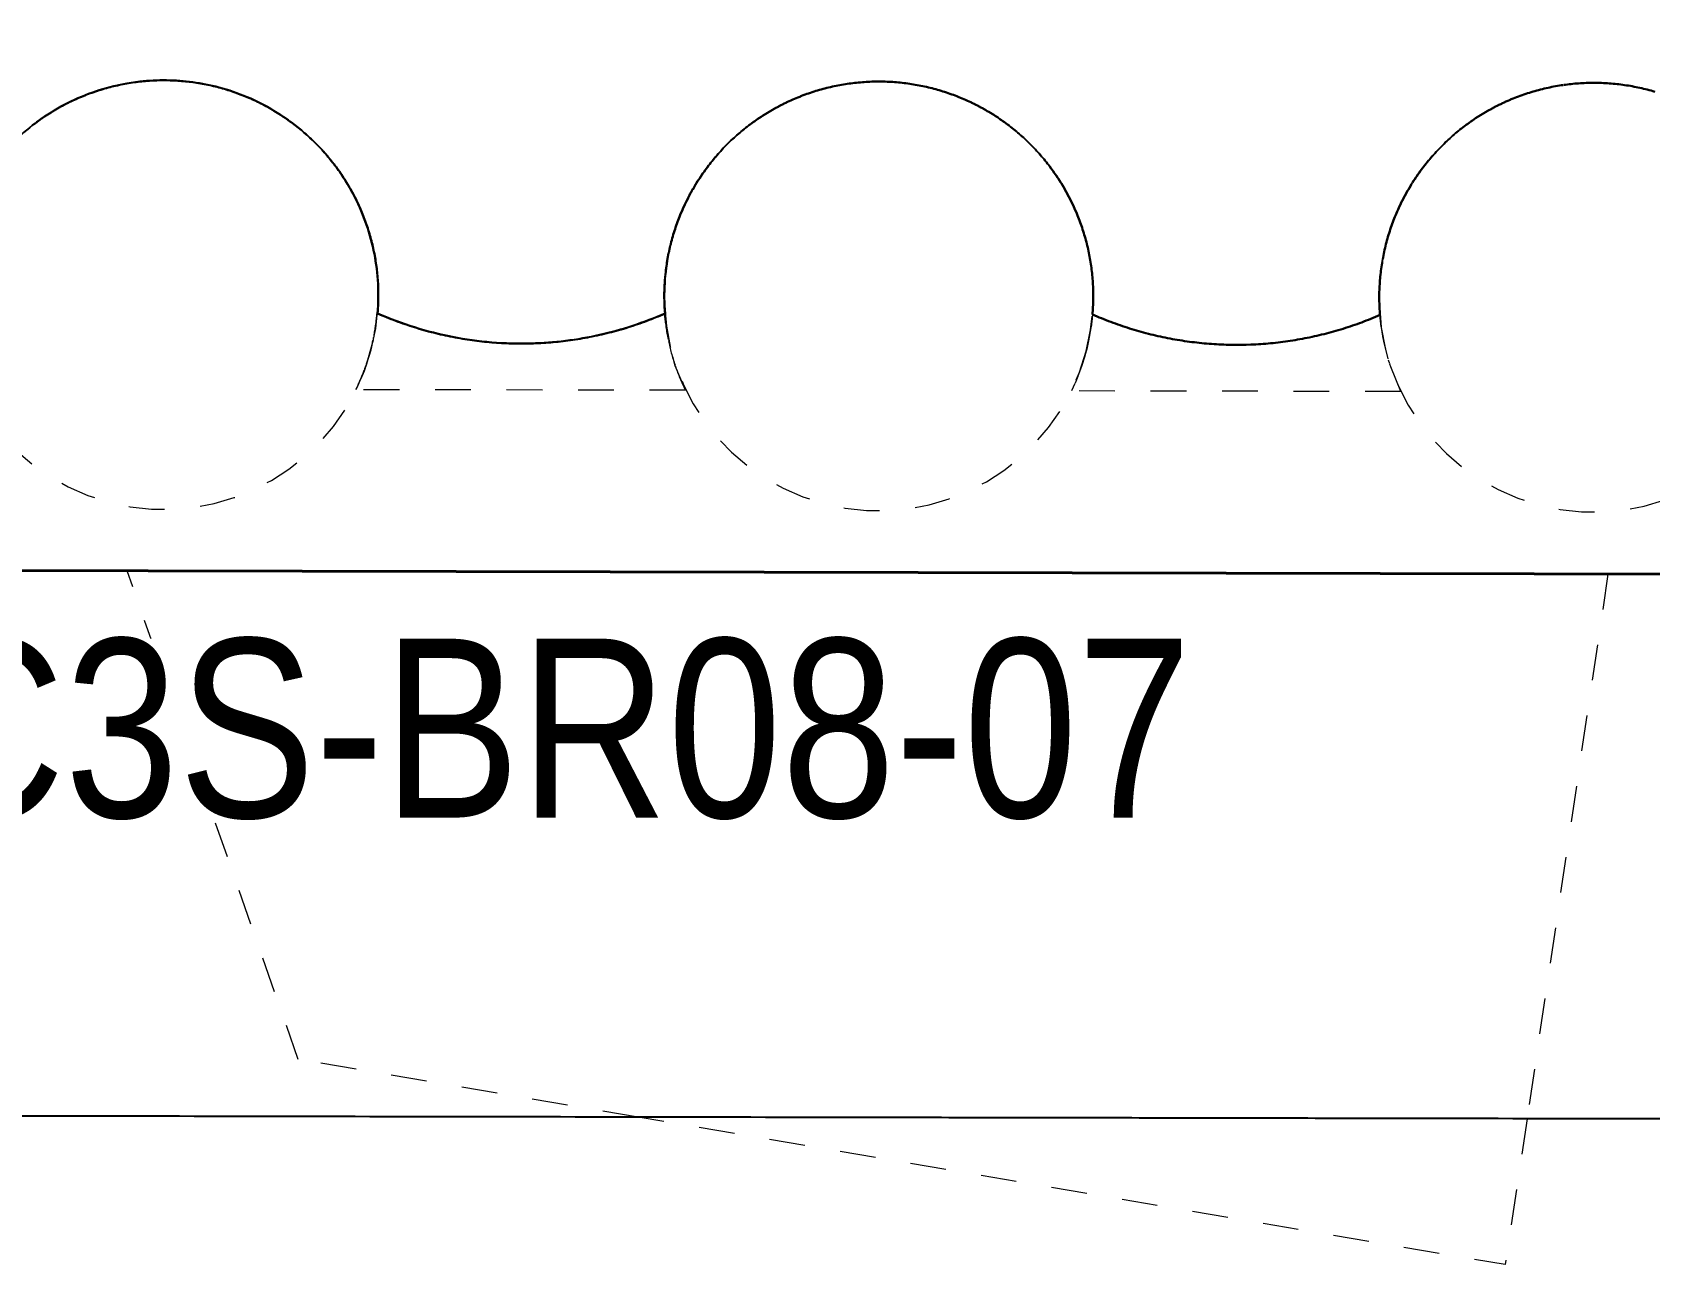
# Model space of a CAD drawing. Header units: metres. Extents: x -1147 to -802, y 5 to 567.
# Drawn here: x -1008.423 to -1003.898, y 505.767 to 509.212 of the extents above; entities that cross this region are included whole.
import ezdxf

# ---------------------------------------------------------------- set-up
doc = ezdxf.new("R2010")
doc.units = ezdxf.units.M
doc.linetypes.add('IMPORT-FURN-Fence _3_', pattern=[0.005, 0.004167, -0.0008333])
doc.linetypes.add('JacobsDash', pattern=[0.0045, 0.003, -0.0015])
for name, color, linetype, lineweight in [('A-GENM', 7, 'Continuous', 35), ('A-GENM-HDLN', 7, 'JacobsDash', 15), ('G-ANNO-TEXT', 7, 'Continuous', 9), ('S-BEAM', 7, 'Continuous', 50), ('S-BEAM-HDLN', 7, 'JacobsDash', 15), ('S-FNDN-HDLN', 7, 'JacobsDash', 15)]:
    doc.layers.add(name, color=color, linetype=linetype, lineweight=lineweight)
doc.styles.add('Arial Narrow_3', font='ARIALN.TTF', dxfattribs={"height": 0.5})

# ---------------------------------------------------------------- blocks, each defined once
blk = doc.blocks.new('T2DPAA-T2D-PWA-SU-M2D-000002_dwg-40815123-DRG-2873010 - GENERAL ARRANGEMENT PLAN')
at = {"color": 254, "linetype": 'IMPORT-FURN-Fence _3_', "lineweight": 18, "true_color": 0xe1e1e1}
for p, q in [((-198.5611, 1046.3922), (-197.3639, 1047.2057)), ((-198.4732, 1045.4322), (-198.5611, 1046.3922)), ((-196.3087, 1043.2), (-197.8387, 1043.0277))]:
    blk.add_line(p, q, dxfattribs=at)
at = {"color": 254, "linetype": 'IMPORT-FURN-Fence _3_', "lineweight": 18, "true_color": 0xe1e1e1, "flags": 128}
blk.add_lwpolyline([(-197.8387, 1043.0277), (-198.2487, 1042.9816), (-198.4732, 1045.4322)], dxfattribs=at)
blk = doc.blocks.new('T2DPAA-T2D-PWA-SU-M2D-000100_Survey_rvt-1-DRG-2873010 - GENERAL ARRANGEMENT PLAN')
at = {"color": 254, "lineweight": 18, "true_color": 0xe1e1e1, "rotation": 75.11694444444437}
blk.add_blockref('T2DPAA-T2D-PWA-SU-M2D-000002_dwg-40815123-DRG-2873010 - GENERAL ARRANGEMENT PLAN', (-45.8213, 429.4778), dxfattribs=at)
blk = doc.blocks.new('Top of Pavement - RL A - Top of Pavement - RL A-68818558-DRG-2873010 - GENERAL ARRANGEMENT PLAN')
at = {"layer": 'A-GENM', "color": 253, "lineweight": 25, "true_color": 0xa3a3a3}
blk.add_open_spline([(108.421, -13.5917), (108.3971, -13.5013), (108.3175, -13.1995), (108.1821, -12.6862), (108.0426, -12.1577), (107.931, -11.7349), (107.8473, -11.4178), (107.7637, -11.1007), (107.6521, -10.6779), (107.5126, -10.1493), (107.3452, -9.5151), (107.1779, -8.8808), (107.0105, -8.2466), (106.8432, -7.6123), (106.7037, -7.0838), (106.5921, -6.661), (106.5084, -6.3438), (106.4247, -6.0267), (106.341, -5.7096), (106.2574, -5.3924), (106.1458, -4.9696), (106.0063, -4.441), (105.8389, -3.8068), (105.6716, -3.1725), (105.5042, -2.5383), (105.3647, -2.0097), (105.2531, -1.5869), (105.1695, -1.2697), (105.0858, -0.9526), (104.9742, -0.5298), (104.8348, -0.0014), (104.6674, 0.6327), (104.5001, 1.2668), (104.3328, 1.901), (104.1655, 2.5351), (103.9981, 3.1692), (103.8308, 3.8033), (103.6635, 4.4374), (103.4961, 5.0716), (103.3288, 5.7057), (103.1894, 6.2341), (103.0778, 6.6569), (102.9941, 6.9739), (102.9105, 7.291), (102.7989, 7.7138), (102.6595, 8.2422), (102.4921, 8.8763), (102.3248, 9.5105), (102.1575, 10.1446), (102.018, 10.6731), (101.9065, 11.0958), (101.8228, 11.4129), (101.7391, 11.73), (101.6555, 12.047), (101.5718, 12.3641), (101.4881, 12.6812), (101.4045, 12.9982), (101.2929, 13.421), (101.1535, 13.9495), (100.9861, 14.5836), (100.8188, 15.2177), (100.6515, 15.8519), (100.4841, 16.486), (100.3447, 17.0145), (100.2331, 17.4372), (100.1216, 17.86), (99.9821, 18.3884), (99.8148, 19.0226), (99.5917, 19.8681), (99.3686, 20.7136), (99.1454, 21.5592), (98.9781, 22.1933), (98.8108, 22.8274), (98.5877, 23.673), (98.3646, 24.5185), (98.1414, 25.364), (97.9741, 25.9981), (97.8347, 26.5266), (97.7231, 26.9493), (97.6394, 27.2664), (97.5558, 27.5835), (97.4442, 28.0062), (97.3048, 28.5347), (97.1375, 29.1688), (96.9701, 29.8029), (96.8028, 30.437), (96.6634, 30.9655), (96.5518, 31.3882), (96.4681, 31.7053), (96.3845, 32.0224), (96.3008, 32.3394), (96.2172, 32.6565), (96.1335, 32.9735), (96.0498, 33.2906), (95.9383, 33.7133), (95.7988, 34.2417), (95.6417, 34.8374), (95.5403, 35.2216), (95.4947, 35.3945)], degree=3, knots=[-0.7201257, -0.7201257, -0.7201257, -0.7201257, -0.7181818, -0.7136364, -0.7090909, -0.7068182, -0.7045455, -0.7022727, -0.7, -0.6954545, -0.6909091, -0.6863636, -0.6818182, -0.6772727, -0.6727273, -0.6704545, -0.6681818, -0.6659091, -0.6636364, -0.6613636, -0.6590909, -0.6545455, -0.65, -0.6454545, -0.6409091, -0.6363636, -0.6340909, -0.6318182, -0.6295455, -0.6272727, -0.6227273, -0.6181818, -0.6136364, -0.6090909, -0.6045455, -0.6, -0.5954545, -0.5909091, -0.5863636, -0.5818182, -0.5772727, -0.575, -0.5727273, -0.5704545, -0.5681818, -0.5636364, -0.5590909, -0.5545455, -0.55, -0.5454545, -0.5431818, -0.5409091, -0.5386364, -0.5363636, -0.5340909, -0.5318182, -0.5295455, -0.5272727, -0.5227273, -0.5181818, -0.5136364, -0.5090909, -0.5045455, -0.5, -0.4977273, -0.4954545, -0.4909091, -0.4863636, -0.4818182, -0.4727273, -0.4681818, -0.4636364, -0.4590909, -0.4545455, -0.4454545, -0.4409091, -0.4363636, -0.4318182, -0.4295455, -0.4272727, -0.425, -0.4227273, -0.4181818, -0.4136364, -0.4090909, -0.4045455, -0.4, -0.3977273, -0.3954545, -0.3931818, -0.3909091, -0.3886364, -0.3863636, -0.3840909, -0.3818182, -0.3772727, -0.3727273, -0.3690093, -0.3690093, -0.3690093, -0.3690093], dxfattribs=at)
blk.add_open_spline([(108.421, -13.5917), (108.3971, -13.5013), (108.3175, -13.1995), (108.1821, -12.6862), (108.0426, -12.1577), (107.931, -11.7349), (107.8473, -11.4178), (107.7637, -11.1007), (107.6521, -10.6779), (107.5126, -10.1493), (107.3452, -9.5151), (107.1779, -8.8808), (107.0105, -8.2466), (106.8432, -7.6123), (106.7037, -7.0838), (106.5921, -6.661), (106.5084, -6.3438), (106.4247, -6.0267), (106.341, -5.7096), (106.2574, -5.3924), (106.1458, -4.9696), (106.0063, -4.441), (105.8389, -3.8068), (105.6716, -3.1725), (105.5042, -2.5383), (105.3647, -2.0097), (105.2531, -1.5869), (105.1695, -1.2697), (105.0858, -0.9526), (104.9742, -0.5298), (104.8348, -0.0014), (104.6674, 0.6327), (104.5001, 1.2668), (104.3328, 1.901), (104.1655, 2.5351), (103.9981, 3.1692), (103.8308, 3.8033), (103.6635, 4.4374), (103.4961, 5.0716), (103.3288, 5.7057), (103.1894, 6.2341), (103.0778, 6.6569), (102.9941, 6.9739), (102.9105, 7.291), (102.7989, 7.7138), (102.6595, 8.2422), (102.4921, 8.8763), (102.3248, 9.5105), (102.1575, 10.1446), (102.018, 10.6731), (101.9065, 11.0958), (101.8228, 11.4129), (101.7391, 11.73), (101.6555, 12.047), (101.5718, 12.3641), (101.4881, 12.6812), (101.4045, 12.9982), (101.2929, 13.421), (101.1535, 13.9495), (100.9861, 14.5836), (100.8188, 15.2177), (100.6515, 15.8519), (100.4841, 16.486), (100.3447, 17.0145), (100.2331, 17.4372), (100.1216, 17.86), (99.9821, 18.3884), (99.8148, 19.0226), (99.5917, 19.8681), (99.3686, 20.7136), (99.1454, 21.5592), (98.9781, 22.1933), (98.8108, 22.8274), (98.5877, 23.673), (98.3646, 24.5185), (98.1414, 25.364), (97.9741, 25.9981), (97.8347, 26.5266), (97.7231, 26.9493), (97.6394, 27.2664), (97.5558, 27.5835), (97.4442, 28.0062), (97.3048, 28.5347), (97.1375, 29.1688), (96.9701, 29.8029), (96.8028, 30.437), (96.6634, 30.9655), (96.5518, 31.3882), (96.4681, 31.7053), (96.3845, 32.0224), (96.3008, 32.3394), (96.2172, 32.6565), (96.1335, 32.9735), (96.0498, 33.2906), (95.9383, 33.7133), (95.7988, 34.2417), (95.6417, 34.8374), (95.5403, 35.2216), (95.4947, 35.3945)], degree=3, knots=[-0.7201257, -0.7201257, -0.7201257, -0.7201257, -0.7181818, -0.7136364, -0.7090909, -0.7068182, -0.7045455, -0.7022727, -0.7, -0.6954545, -0.6909091, -0.6863636, -0.6818182, -0.6772727, -0.6727273, -0.6704545, -0.6681818, -0.6659091, -0.6636364, -0.6613636, -0.6590909, -0.6545455, -0.65, -0.6454545, -0.6409091, -0.6363636, -0.6340909, -0.6318182, -0.6295455, -0.6272727, -0.6227273, -0.6181818, -0.6136364, -0.6090909, -0.6045455, -0.6, -0.5954545, -0.5909091, -0.5863636, -0.5818182, -0.5772727, -0.575, -0.5727273, -0.5704545, -0.5681818, -0.5636364, -0.5590909, -0.5545455, -0.55, -0.5454545, -0.5431818, -0.5409091, -0.5386364, -0.5363636, -0.5340909, -0.5318182, -0.5295455, -0.5272727, -0.5227273, -0.5181818, -0.5136364, -0.5090909, -0.5045455, -0.5, -0.4977273, -0.4954545, -0.4909091, -0.4863636, -0.4818182, -0.4727273, -0.4681818, -0.4636364, -0.4590909, -0.4545455, -0.4454545, -0.4409091, -0.4363636, -0.4318182, -0.4295455, -0.4272727, -0.425, -0.4227273, -0.4181818, -0.4136364, -0.4090909, -0.4045455, -0.4, -0.3977273, -0.3954545, -0.3931818, -0.3909091, -0.3886364, -0.3863636, -0.3840909, -0.3818182, -0.3772727, -0.3727273, -0.3690093, -0.3690093, -0.3690093, -0.3690093], dxfattribs=at)
blk = doc.blocks.new('T2DPAA-T2D-C3S-RS-M3D-100334_rvt-1-DRG-2873010 - GENERAL ARRANGEMENT PLAN')
at = {"layer": 'A-GENM', "color": 9, "lineweight": 25, "true_color": 0xbebebe}
for points, knots in [([(-1108.3311, 509.0582), (-1108.3789, 509.0709), (-1108.4778, 509.0845), (-1108.6337, 509.067), (-1108.7599, 509.017), (-1108.8542, 508.954), (-1108.9176, 508.8972), (-1108.9632, 508.8429), (-1108.9948, 508.7959), (-1109.016, 508.7591), (-1109.0345, 508.7209), (-1109.0503, 508.6815), (-1109.0632, 508.641), (-1109.0766, 508.586), (-1109.086, 508.5158), (-1109.0855, 508.4591), (-1109.0833, 508.4309)], [-1, -1, -1, -1, -0.87037, -0.740741, -0.592593, -0.518519, -0.444444, -0.37037, -0.333333, -0.296296, -0.259259, -0.222222, -0.185185, -0.148148, -0.074074, 0, 0, 0, 0]), ([(-1107.8874, 508.4265), (-1107.885, 508.4544), (-1107.8841, 508.5104), (-1107.8978, 508.6216), (-1107.9439, 508.755), (-1108.0412, 508.8936), (-1108.173, 508.9999), (-1108.277, 509.0439), (-1108.3311, 509.0582)], [-1, -1, -1, -1, -0.9, -0.8, -0.6, -0.4, -0.2, 0, 0, 0, 0]), ([(-1107.0158, 508.7548), (-1107.0225, 508.7422), (-1107.0348, 508.7167), (-1107.0505, 508.6773), (-1107.0634, 508.6368), (-1107.0768, 508.5817), (-1107.0861, 508.5114), (-1107.0855, 508.4546), (-1107.0832, 508.4264)], [-0.2962963, -0.2962963, -0.2962963, -0.2962963, -0.2592593, -0.2222222, -0.1851852, -0.1481481, -0.0740741, 0, 0, 0, 0]), ([(-1107.0832, 508.4264), (-1107.1421, 508.4005), (-1107.265, 508.3602), (-1107.4667, 508.335), (-1107.6788, 508.3527), (-1107.8201, 508.3969), (-1107.8874, 508.4265)], [-1, -1, -1, -1, -0.766667, -0.533333, -0.266667, 0, 0, 0, 0])]:
    blk.add_open_spline(points, degree=3, knots=knots, dxfattribs=at)
at = {"layer": 'A-GENM', "color": 253, "lineweight": 25, "true_color": 0xa3a3a3}
for points in [[(-1108.6252, 509.0618), (-1108.6114, 509.0651), (-1108.5975, 509.0679), (-1108.5836, 509.0702)], [(-1108.5836, 509.0702), (-1108.5696, 509.0725), (-1108.5556, 509.0744), (-1108.5415, 509.0757)], [(-1108.5415, 509.0757), (-1108.5274, 509.077), (-1108.5133, 509.0779), (-1108.4991, 509.0782)], [(-1108.4991, 509.0782), (-1108.485, 509.0785), (-1108.4708, 509.0783), (-1108.4567, 509.0777)], [(-1108.4567, 509.0777), (-1108.4425, 509.077), (-1108.4284, 509.0758), (-1108.4144, 509.0742)], [(-1108.4144, 509.0742), (-1108.4003, 509.0725), (-1108.3863, 509.0703), (-1108.3724, 509.0677)], [(-1108.3724, 509.0677), (-1108.3585, 509.065), (-1108.3447, 509.0619), (-1108.3311, 509.0582)], [(-1106.6254, 509.0582), (-1106.6116, 509.0615), (-1106.5977, 509.0643), (-1106.5838, 509.0666)], [(-1106.5838, 509.0666), (-1106.5702, 509.0689), (-1106.5565, 509.0707), (-1106.5427, 509.072)], [(-1106.5417, 509.0721), (-1106.5276, 509.0735), (-1106.5134, 509.0743), (-1106.4993, 509.0746)], [(-1106.4993, 509.0746), (-1106.4851, 509.075), (-1106.4709, 509.0748), (-1106.4568, 509.0741)], [(-1106.4568, 509.0741), (-1106.4426, 509.0735), (-1106.4285, 509.0723), (-1106.4145, 509.0706)], [(-1106.4145, 509.0706), (-1106.4004, 509.0689), (-1106.3864, 509.0668), (-1106.3725, 509.0641)], [(-1104.6131, 509.0574), (-1104.5991, 509.0605), (-1104.5849, 509.0631), (-1104.5707, 509.0651)], [(-1104.5692, 509.0653), (-1104.5555, 509.0673), (-1104.5417, 509.0687), (-1104.5278, 509.0697)], [(-1104.5278, 509.0697), (-1104.5135, 509.0708), (-1104.4991, 509.0713), (-1104.4847, 509.0712)], [(-1104.4847, 509.0712), (-1104.4703, 509.0712), (-1104.4559, 509.0707), (-1104.4416, 509.0696)], [(-1104.4416, 509.0696), (-1104.4272, 509.0686), (-1104.4129, 509.067), (-1104.3987, 509.065)], [(-1104.3987, 509.065), (-1104.3845, 509.0629), (-1104.3703, 509.0603), (-1104.3563, 509.0572)], [(-1108.7449, 509.0192), (-1108.7322, 509.0253), (-1108.7192, 509.031), (-1108.706, 509.0362)], [(-1108.706, 509.0362), (-1108.6929, 509.0414), (-1108.6795, 509.0462), (-1108.6661, 509.0504)], [(-1108.6661, 509.0504), (-1108.6526, 509.0547), (-1108.6389, 509.0585), (-1108.6252, 509.0618)], [(-1108.3311, 509.0582), (-1108.3175, 509.0546), (-1108.3042, 509.0506), (-1108.2909, 509.046)], [(-1108.2909, 509.046), (-1108.2777, 509.0415), (-1108.2646, 509.0365), (-1108.2518, 509.0311)], [(-1108.2518, 509.0311), (-1108.2389, 509.0257), (-1108.2262, 509.0198), (-1108.2137, 509.0135)], [(-1106.7452, 509.0155), (-1106.7325, 509.0216), (-1106.7195, 509.0273), (-1106.7063, 509.0325)], [(-1106.7063, 509.0325), (-1106.6932, 509.0378), (-1106.6798, 509.0425), (-1106.6663, 509.0468)], [(-1106.6663, 509.0468), (-1106.6528, 509.0511), (-1106.6392, 509.0549), (-1106.6254, 509.0582)], [(-1106.3725, 509.0641), (-1106.3586, 509.0615), (-1106.3447, 509.0583), (-1106.3311, 509.0547)], [(-1106.3311, 509.0547), (-1106.3176, 509.0511), (-1106.3042, 509.047), (-1106.291, 509.0425)], [(-1106.291, 509.0425), (-1106.2778, 509.038), (-1106.2647, 509.033), (-1106.2518, 509.0276)], [(-1106.2518, 509.0276), (-1106.239, 509.0221), (-1106.2263, 509.0163), (-1106.2138, 509.0099)], [(-1104.7356, 509.0165), (-1104.7226, 509.0225), (-1104.7093, 509.028), (-1104.6958, 509.0331)], [(-1104.6958, 509.0331), (-1104.6824, 509.0381), (-1104.6687, 509.0427), (-1104.6549, 509.0467)], [(-1104.6549, 509.0467), (-1104.6411, 509.0508), (-1104.6272, 509.0544), (-1104.6131, 509.0574)], [(-1104.3563, 509.0572), (-1104.3422, 509.0541), (-1104.3283, 509.0505), (-1104.3145, 509.0465)], [(-1108.853, 508.9524), (-1108.8418, 508.961), (-1108.8303, 508.9693), (-1108.8186, 508.9772)], [(-1108.8186, 508.9772), (-1108.8068, 508.985), (-1108.7948, 508.9925), (-1108.7825, 508.9995)], [(-1108.7825, 508.9995), (-1108.7702, 509.0065), (-1108.7577, 509.0131), (-1108.7449, 509.0192)], [(-1108.2137, 509.0135), (-1108.2013, 509.0071), (-1108.189, 509.0004), (-1108.177, 508.9932)], [(-1108.177, 508.9932), (-1108.165, 508.986), (-1108.1533, 508.9784), (-1108.1418, 508.9704)], [(-1106.8189, 508.9734), (-1106.8072, 508.9813), (-1106.7951, 508.9887), (-1106.7828, 508.9958)], [(-1106.7828, 508.9958), (-1106.7705, 509.0028), (-1106.758, 509.0094), (-1106.7452, 509.0155)], [(-1106.2138, 509.0099), (-1106.2014, 509.0036), (-1106.1891, 508.9969), (-1106.1771, 508.9897)], [(-1106.1771, 508.9897), (-1106.1652, 508.9825), (-1106.1534, 508.9749), (-1106.142, 508.9669)], [(-1104.8465, 508.9502), (-1104.835, 508.9589), (-1104.8232, 508.9671), (-1104.8112, 508.9749)], [(-1104.8112, 508.9749), (-1104.7991, 508.9828), (-1104.7867, 508.9901), (-1104.7741, 508.9971)], [(-1104.7741, 508.9971), (-1104.7615, 509.004), (-1104.7487, 509.0105), (-1104.7356, 509.0165)], [(-1108.1418, 508.9704), (-1108.1304, 508.9624), (-1108.1192, 508.954), (-1108.1083, 508.9452)], [(-1108.1083, 508.9452), (-1108.0974, 508.9365), (-1108.0869, 508.9273), (-1108.0766, 508.9178)], [(-1106.8859, 508.9213), (-1106.8754, 508.9308), (-1106.8645, 508.9399), (-1106.8533, 508.9485)], [(-1106.8533, 508.9485), (-1106.8422, 508.9572), (-1106.8307, 508.9655), (-1106.8189, 508.9734)], [(-1106.142, 508.9669), (-1106.1305, 508.959), (-1106.1193, 508.9506), (-1106.1085, 508.9418)], [(-1106.1085, 508.9418), (-1106.0976, 508.933), (-1106.087, 508.9239), (-1106.0768, 508.9144)], [(-1104.88, 508.923), (-1104.8692, 508.9325), (-1104.858, 508.9416), (-1104.8465, 508.9502)], [(-1108.0766, 508.9178), (-1108.0664, 508.9083), (-1108.0565, 508.8984), (-1108.0469, 508.8882)], [(-1108.0469, 508.8882), (-1108.0374, 508.878), (-1108.0282, 508.8674), (-1108.0194, 508.8566)], [(-1106.9449, 508.8603), (-1106.9358, 508.8712), (-1106.9263, 508.8817), (-1106.9165, 508.8919)], [(-1106.9165, 508.8919), (-1106.9067, 508.902), (-1106.8965, 508.9119), (-1106.8859, 508.9213)], [(-1106.0768, 508.9144), (-1106.0666, 508.9049), (-1106.0567, 508.895), (-1106.0471, 508.8848)], [(-1106.0471, 508.8848), (-1106.0376, 508.8746), (-1106.0284, 508.8641), (-1106.0196, 508.8533)], [(-1104.9406, 508.8618), (-1104.9313, 508.8727), (-1104.9215, 508.8833), (-1104.9114, 508.8935)], [(-1104.9114, 508.8935), (-1104.9013, 508.9037), (-1104.8908, 508.9136), (-1104.88, 508.923)], [(-1108.0194, 508.8566), (-1108.0106, 508.8457), (-1108.0022, 508.8346), (-1107.9941, 508.8231)], [(-1106.971, 508.8268), (-1106.9627, 508.8383), (-1106.954, 508.8495), (-1106.9449, 508.8603)], [(-1106.0196, 508.8533), (-1106.0108, 508.8424), (-1106.0024, 508.8313), (-1105.9943, 508.8199)], [(-1104.9675, 508.8281), (-1104.9632, 508.8339), (-1104.9545, 508.8453), (-1104.9453, 508.8564), (-1104.9406, 508.8618)], [(-1107.9941, 508.8231), (-1107.9861, 508.8117), (-1107.9785, 508.8), (-1107.9712, 508.788)], [(-1106.9947, 508.7916), (-1106.9872, 508.8036), (-1106.9793, 508.8154), (-1106.971, 508.8268)], [(-1105.9943, 508.8199), (-1105.9863, 508.8084), (-1105.9787, 508.7967), (-1105.9714, 508.7848)], [(-1104.9919, 508.7925), (-1104.9842, 508.8047), (-1104.9761, 508.8165), (-1104.9675, 508.8281)], [(-1107.9712, 508.788), (-1107.964, 508.776), (-1107.9572, 508.7638), (-1107.9509, 508.7514)], [(-1107.9509, 508.7514), (-1107.9445, 508.7389), (-1107.9386, 508.7263), (-1107.9331, 508.7134)], [(-1107.0343, 508.7165), (-1107.0286, 508.7295), (-1107.0224, 508.7422), (-1107.0158, 508.7548)], [(-1105.9714, 508.7848), (-1105.9642, 508.7728), (-1105.9574, 508.7606), (-1105.9511, 508.7482)], [(-1105.9511, 508.7482), (-1105.9447, 508.7358), (-1105.9388, 508.7231), (-1105.9333, 508.7103)], [(-1105.0327, 508.7166), (-1105.0268, 508.7298), (-1105.0205, 508.7427), (-1105.0137, 508.7553)], [(-1105.0137, 508.7553), (-1105.0071, 508.7675), (-1105.0001, 508.7794), (-1104.9928, 508.7911)], [(-1107.9331, 508.7134), (-1107.9277, 508.7006), (-1107.9226, 508.6875), (-1107.9181, 508.6743)], [(-1107.05, 508.6771), (-1107.0453, 508.6904), (-1107.04, 508.7036), (-1107.0343, 508.7165)], [(-1105.9333, 508.7103), (-1105.9278, 508.6974), (-1105.9228, 508.6844), (-1105.9182, 508.6712)], [(-1105.0489, 508.6767), (-1105.044, 508.6902), (-1105.0386, 508.7035), (-1105.0327, 508.7166)], [(-1107.9181, 508.6743), (-1107.9135, 508.6611), (-1107.9094, 508.6477), (-1107.9058, 508.6342)], [(-1107.0629, 508.6366), (-1107.061, 508.6435), (-1107.057, 508.657), (-1107.0524, 508.6704), (-1107.05, 508.6771)], [(-1105.9182, 508.6712), (-1105.9137, 508.658), (-1105.9095, 508.6446), (-1105.9059, 508.6312)], [(-1105.0622, 508.6357), (-1105.0583, 508.6495), (-1105.0538, 508.6632), (-1105.0489, 508.6767)], [(-1107.9058, 508.6342), (-1107.9021, 508.6207), (-1107.899, 508.6071), (-1107.8963, 508.5934)], [(-1107.0729, 508.5954), (-1107.0701, 508.6092), (-1107.0667, 508.623), (-1107.0629, 508.6366)], [(-1105.9059, 508.6312), (-1105.9023, 508.6177), (-1105.8991, 508.6041), (-1105.8964, 508.5904)], [(-1105.0725, 508.5938), (-1105.0696, 508.6079), (-1105.0661, 508.6218), (-1105.0622, 508.6357)], [(-1107.8963, 508.5934), (-1107.8936, 508.5797), (-1107.8914, 508.5659), (-1107.8897, 508.552)], [(-1107.08, 508.5535), (-1107.0781, 508.5675), (-1107.0758, 508.5815), (-1107.0729, 508.5954)], [(-1105.8964, 508.5904), (-1105.8937, 508.5767), (-1105.8915, 508.5629), (-1105.8898, 508.549)], [(-1105.0798, 508.5513), (-1105.0788, 508.5584), (-1105.0767, 508.5726), (-1105.074, 508.5868), (-1105.0725, 508.5938)], [(-1107.8897, 508.552), (-1107.888, 508.5381), (-1107.8868, 508.5242), (-1107.886, 508.5103)], [(-1105.8898, 508.549), (-1105.8881, 508.5352), (-1105.8868, 508.5213), (-1105.8861, 508.5073)], [(-1105.084, 508.5084), (-1105.0831, 508.5227), (-1105.0817, 508.5371), (-1105.0798, 508.5513)], [(-1107.886, 508.5103), (-1107.8853, 508.4963), (-1107.885, 508.4823), (-1107.8852, 508.4684)], [(-1107.0851, 508.4688), (-1107.0853, 508.483), (-1107.0849, 508.4971), (-1107.0841, 508.5112)], [(-1105.8861, 508.5073), (-1105.8853, 508.4934), (-1105.885, 508.4794), (-1105.8852, 508.4654)], [(-1105.0851, 508.4653), (-1105.0853, 508.4797), (-1105.0849, 508.494), (-1105.084, 508.5084)], [(-1107.8852, 508.4684), (-1107.8855, 508.4544), (-1107.8862, 508.4404), (-1107.8874, 508.4265)], [(-1107.0832, 508.4264), (-1107.0844, 508.4405), (-1107.085, 508.4546), (-1107.0851, 508.4688)], [(-1105.8852, 508.4654), (-1105.8855, 508.4515), (-1105.8862, 508.4375), (-1105.8874, 508.4236)], [(-1105.0832, 508.4222), (-1105.0843, 508.4365), (-1105.085, 508.4509), (-1105.0851, 508.4653)], [(-1107.8874, 508.4265), (-1107.8706, 508.4191), (-1107.8535, 508.4122), (-1107.8363, 508.4057)], [(-1107.8363, 508.4057), (-1107.8191, 508.3993), (-1107.8017, 508.3933), (-1107.7841, 508.3878)], [(-1107.7841, 508.3878), (-1107.7666, 508.3823), (-1107.7489, 508.3773), (-1107.731, 508.3727)], [(-1107.2396, 508.3727), (-1107.2217, 508.3772), (-1107.204, 508.3822), (-1107.1865, 508.3877)], [(-1107.1865, 508.3877), (-1107.1689, 508.3932), (-1107.1515, 508.3992), (-1107.1343, 508.4056)], [(-1107.1343, 508.4056), (-1107.1171, 508.4121), (-1107.1, 508.419), (-1107.0832, 508.4264)], [(-1105.8874, 508.4236), (-1105.8705, 508.4162), (-1105.8535, 508.4092), (-1105.8363, 508.4028)], [(-1105.8363, 508.4028), (-1105.8191, 508.3963), (-1105.8017, 508.3903), (-1105.7841, 508.3847)], [(-1105.1865, 508.3837), (-1105.1689, 508.3892), (-1105.1515, 508.3951), (-1105.1343, 508.4015)], [(-1105.1343, 508.4015), (-1105.1171, 508.4079), (-1105.1, 508.4148), (-1105.0832, 508.4222)], [(-1107.731, 508.3727), (-1107.7221, 508.3705), (-1107.7042, 508.3662), (-1107.6862, 508.3624), (-1107.6772, 508.3607)], [(-1107.6772, 508.3607), (-1107.6592, 508.3571), (-1107.641, 508.3541), (-1107.6228, 508.3516)], [(-1107.6228, 508.3516), (-1107.6046, 508.349), (-1107.5863, 508.347), (-1107.568, 508.3455)], [(-1107.568, 508.3455), (-1107.5496, 508.344), (-1107.5313, 508.3429), (-1107.5129, 508.3424)], [(-1107.5129, 508.3424), (-1107.4945, 508.3419), (-1107.4761, 508.3419), (-1107.4577, 508.3424)], [(-1107.4577, 508.3424), (-1107.4393, 508.3429), (-1107.421, 508.3439), (-1107.4026, 508.3455)], [(-1107.4026, 508.3455), (-1107.3843, 508.347), (-1107.366, 508.349), (-1107.3478, 508.3515)], [(-1107.3478, 508.3515), (-1107.3296, 508.3541), (-1107.3114, 508.3571), (-1107.2934, 508.3606)], [(-1107.2934, 508.3606), (-1107.2753, 508.3641), (-1107.2574, 508.3682), (-1107.2396, 508.3727)], [(-1105.7841, 508.3847), (-1105.7666, 508.3792), (-1105.7489, 508.3742), (-1105.7311, 508.3696)], [(-1105.7311, 508.3696), (-1105.7222, 508.3673), (-1105.7043, 508.363), (-1105.6863, 508.3592), (-1105.6773, 508.3574)], [(-1105.6773, 508.3574), (-1105.6592, 508.3539), (-1105.6411, 508.3508), (-1105.6229, 508.3483)], [(-1105.6229, 508.3483), (-1105.6047, 508.3457), (-1105.5864, 508.3436), (-1105.568, 508.3421)], [(-1105.568, 508.3421), (-1105.5497, 508.3405), (-1105.5313, 508.3395), (-1105.513, 508.3389)], [(-1105.4578, 508.3389), (-1105.4394, 508.3393), (-1105.421, 508.3403), (-1105.4027, 508.3418)], [(-1105.4027, 508.3418), (-1105.3844, 508.3433), (-1105.3661, 508.3453), (-1105.3479, 508.3478)], [(-1105.3479, 508.3478), (-1105.3296, 508.3503), (-1105.3115, 508.3533), (-1105.2934, 508.3568)], [(-1105.2934, 508.3568), (-1105.2754, 508.3603), (-1105.2574, 508.3643), (-1105.2396, 508.3688)], [(-1105.2396, 508.3688), (-1105.2218, 508.3732), (-1105.2041, 508.3782), (-1105.1865, 508.3837)], [(-1105.513, 508.3389), (-1105.4946, 508.3384), (-1105.4762, 508.3384), (-1105.4578, 508.3389)]]:
    blk.add_open_spline(points, degree=3, dxfattribs=at)
at = {"layer": 'A-GENM', "color": 9, "lineweight": 25, "true_color": 0xbebebe}
for points in [[(-1106.5838, 509.0666), (-1106.5977, 509.0643), (-1106.6116, 509.0615), (-1106.6254, 509.0582)], [(-1106.5427, 509.072), (-1106.5565, 509.0707), (-1106.5702, 509.0689), (-1106.5838, 509.0666)], [(-1106.4993, 509.0746), (-1106.5134, 509.0743), (-1106.5276, 509.0735), (-1106.5417, 509.0721)], [(-1106.4568, 509.0741), (-1106.4639, 509.0745), (-1106.478, 509.0749), (-1106.4922, 509.0748), (-1106.4993, 509.0746)], [(-1106.4144, 509.0706), (-1106.4285, 509.0723), (-1106.4426, 509.0735), (-1106.4568, 509.0741)], [(-1106.3725, 509.0641), (-1106.3864, 509.0668), (-1106.4004, 509.0689), (-1106.4144, 509.0706)], [(-1104.5707, 509.0651), (-1104.5849, 509.0631), (-1104.5991, 509.0605), (-1104.6131, 509.0574)], [(-1104.5278, 509.0697), (-1104.5417, 509.0687), (-1104.5555, 509.0673), (-1104.5692, 509.0653)], [(-1104.4847, 509.0712), (-1104.4991, 509.0713), (-1104.5135, 509.0708), (-1104.5278, 509.0697)], [(-1104.4416, 509.0696), (-1104.4559, 509.0707), (-1104.4703, 509.0712), (-1104.4847, 509.0712)], [(-1104.3987, 509.065), (-1104.4129, 509.067), (-1104.4272, 509.0686), (-1104.4416, 509.0696)], [(-1104.3563, 509.0572), (-1104.3703, 509.0603), (-1104.3845, 509.0629), (-1104.3987, 509.065)], [(-1106.7063, 509.0325), (-1106.7195, 509.0273), (-1106.7325, 509.0216), (-1106.7452, 509.0155)], [(-1106.6663, 509.0468), (-1106.6798, 509.0425), (-1106.6932, 509.0378), (-1106.7063, 509.0325)], [(-1106.6254, 509.0582), (-1106.6392, 509.0549), (-1106.6528, 509.0511), (-1106.6663, 509.0468)], [(-1106.3311, 509.0547), (-1106.3447, 509.0583), (-1106.3586, 509.0615), (-1106.3725, 509.0641)], [(-1106.291, 509.0425), (-1106.3042, 509.047), (-1106.3176, 509.0511), (-1106.3311, 509.0547)], [(-1106.2518, 509.0276), (-1106.2647, 509.033), (-1106.2778, 509.038), (-1106.291, 509.0425)], [(-1106.2138, 509.0099), (-1106.2263, 509.0162), (-1106.239, 509.0221), (-1106.2518, 509.0276)], [(-1104.6958, 509.0331), (-1104.7093, 509.028), (-1104.7226, 509.0225), (-1104.7356, 509.0165)], [(-1104.6549, 509.0467), (-1104.6687, 509.0427), (-1104.6824, 509.0381), (-1104.6958, 509.0331)], [(-1104.6131, 509.0574), (-1104.6272, 509.0544), (-1104.6411, 509.0508), (-1104.6549, 509.0467)], [(-1104.3145, 509.0465), (-1104.3283, 509.0505), (-1104.3422, 509.0541), (-1104.3563, 509.0572)], [(-1106.7828, 508.9958), (-1106.7951, 508.9887), (-1106.8072, 508.9813), (-1106.8189, 508.9734)], [(-1106.7452, 509.0155), (-1106.758, 509.0094), (-1106.7705, 509.0028), (-1106.7828, 508.9958)], [(-1106.1771, 508.9897), (-1106.1891, 508.9969), (-1106.2014, 509.0036), (-1106.2138, 509.0099)], [(-1106.142, 508.967), (-1106.1534, 508.9749), (-1106.1652, 508.9825), (-1106.1771, 508.9897)], [(-1104.8112, 508.975), (-1104.8232, 508.9671), (-1104.835, 508.9589), (-1104.8465, 508.9502)], [(-1104.7741, 508.9971), (-1104.7867, 508.9901), (-1104.7991, 508.9828), (-1104.8112, 508.975)], [(-1104.7356, 509.0165), (-1104.7487, 509.0105), (-1104.7615, 509.004), (-1104.7741, 508.9971)], [(-1106.8534, 508.9485), (-1106.8645, 508.9399), (-1106.8754, 508.9308), (-1106.8859, 508.9213)], [(-1106.8189, 508.9734), (-1106.8307, 508.9655), (-1106.8422, 508.9572), (-1106.8534, 508.9485)], [(-1106.1085, 508.9418), (-1106.1193, 508.9506), (-1106.1305, 508.959), (-1106.142, 508.967)], [(-1106.0768, 508.9144), (-1106.087, 508.9239), (-1106.0976, 508.933), (-1106.1085, 508.9418)], [(-1104.8465, 508.9502), (-1104.858, 508.9416), (-1104.8692, 508.9325), (-1104.88, 508.923)], [(-1106.9165, 508.8919), (-1106.9264, 508.8817), (-1106.9358, 508.8712), (-1106.9449, 508.8603)], [(-1106.8859, 508.9213), (-1106.8965, 508.9119), (-1106.9067, 508.902), (-1106.9165, 508.8919)], [(-1106.0471, 508.8848), (-1106.0567, 508.895), (-1106.0666, 508.9049), (-1106.0768, 508.9144)], [(-1106.0196, 508.8533), (-1106.0284, 508.8641), (-1106.0376, 508.8746), (-1106.0471, 508.8848)], [(-1104.9114, 508.8935), (-1104.9215, 508.8833), (-1104.9313, 508.8727), (-1104.9406, 508.8618)], [(-1104.88, 508.923), (-1104.8908, 508.9136), (-1104.9013, 508.9037), (-1104.9114, 508.8935)], [(-1106.9449, 508.8603), (-1106.954, 508.8495), (-1106.9627, 508.8383), (-1106.971, 508.8268)], [(-1105.9943, 508.8199), (-1106.0024, 508.8313), (-1106.0108, 508.8424), (-1106.0196, 508.8533)], [(-1104.9406, 508.8618), (-1104.95, 508.8509), (-1104.959, 508.8397), (-1104.9675, 508.8281)], [(-1106.971, 508.8268), (-1106.9793, 508.8154), (-1106.9872, 508.8036), (-1106.9947, 508.7916)], [(-1105.9714, 508.7848), (-1105.9787, 508.7967), (-1105.9863, 508.8084), (-1105.9943, 508.8199)], [(-1104.9675, 508.8281), (-1104.9761, 508.8165), (-1104.9842, 508.8047), (-1104.9919, 508.7925)], [(-1106.9947, 508.7916), (-1107.0022, 508.7796), (-1107.0092, 508.7673), (-1107.0158, 508.7548)], [(-1105.9511, 508.7482), (-1105.9574, 508.7606), (-1105.9642, 508.7728), (-1105.9714, 508.7848)], [(-1105.9333, 508.7103), (-1105.9388, 508.7231), (-1105.9447, 508.7358), (-1105.9511, 508.7482)], [(-1105.0137, 508.7553), (-1105.0205, 508.7427), (-1105.0268, 508.7298), (-1105.0327, 508.7166)], [(-1104.9928, 508.7911), (-1105.0001, 508.7794), (-1105.0071, 508.7675), (-1105.0137, 508.7553)], [(-1105.9182, 508.6712), (-1105.9228, 508.6844), (-1105.9278, 508.6974), (-1105.9333, 508.7103)], [(-1105.0327, 508.7166), (-1105.0386, 508.7035), (-1105.044, 508.6902), (-1105.0489, 508.6767)], [(-1105.9059, 508.6312), (-1105.9095, 508.6446), (-1105.9137, 508.658), (-1105.9182, 508.6712)], [(-1105.0489, 508.6767), (-1105.0538, 508.6632), (-1105.0583, 508.6495), (-1105.0622, 508.6357)], [(-1105.8964, 508.5904), (-1105.8991, 508.6041), (-1105.9023, 508.6177), (-1105.9059, 508.6312)], [(-1105.0622, 508.6357), (-1105.0661, 508.6218), (-1105.0696, 508.6079), (-1105.0725, 508.5938)], [(-1105.8898, 508.549), (-1105.8915, 508.5629), (-1105.8937, 508.5767), (-1105.8964, 508.5904)], [(-1105.0725, 508.5938), (-1105.0755, 508.5797), (-1105.0779, 508.5655), (-1105.0798, 508.5513)], [(-1105.886, 508.5073), (-1105.8868, 508.5213), (-1105.888, 508.5352), (-1105.8898, 508.549)], [(-1105.0798, 508.5513), (-1105.0817, 508.5371), (-1105.0831, 508.5227), (-1105.084, 508.5084)], [(-1105.8852, 508.4654), (-1105.885, 508.4794), (-1105.8853, 508.4934), (-1105.886, 508.5073)], [(-1105.084, 508.5084), (-1105.0849, 508.494), (-1105.0853, 508.4797), (-1105.0851, 508.4653)], [(-1105.8874, 508.4236), (-1105.8862, 508.4375), (-1105.8855, 508.4515), (-1105.8852, 508.4654)], [(-1105.0851, 508.4653), (-1105.085, 508.4509), (-1105.0843, 508.4365), (-1105.0832, 508.4222)], [(-1105.8363, 508.4028), (-1105.8535, 508.4092), (-1105.8705, 508.4162), (-1105.8874, 508.4236)], [(-1105.7841, 508.3847), (-1105.8017, 508.3903), (-1105.8191, 508.3963), (-1105.8363, 508.4028)], [(-1105.1343, 508.4015), (-1105.1515, 508.3951), (-1105.1689, 508.3892), (-1105.1865, 508.3837)], [(-1105.0832, 508.4222), (-1105.1, 508.4148), (-1105.1171, 508.4079), (-1105.1343, 508.4015)], [(-1105.7311, 508.3696), (-1105.7489, 508.3742), (-1105.7666, 508.3792), (-1105.7841, 508.3847)], [(-1105.6773, 508.3574), (-1105.6953, 508.361), (-1105.7133, 508.3651), (-1105.7311, 508.3696)], [(-1105.6229, 508.3483), (-1105.6411, 508.3508), (-1105.6592, 508.3539), (-1105.6773, 508.3574)], [(-1105.568, 508.3421), (-1105.5864, 508.3436), (-1105.6047, 508.3457), (-1105.6229, 508.3483)], [(-1105.513, 508.339), (-1105.5313, 508.3395), (-1105.5497, 508.3405), (-1105.568, 508.3421)], [(-1105.4027, 508.3418), (-1105.421, 508.3403), (-1105.4394, 508.3393), (-1105.4578, 508.3388)], [(-1105.3479, 508.3478), (-1105.3661, 508.3453), (-1105.3844, 508.3433), (-1105.4027, 508.3418)], [(-1105.2934, 508.3568), (-1105.3115, 508.3533), (-1105.3296, 508.3503), (-1105.3479, 508.3478)], [(-1105.2396, 508.3688), (-1105.2485, 508.3665), (-1105.2664, 508.3623), (-1105.2844, 508.3585), (-1105.2934, 508.3568)], [(-1105.1865, 508.3837), (-1105.204, 508.3782), (-1105.2218, 508.3732), (-1105.2396, 508.3688)], [(-1105.4578, 508.3388), (-1105.4762, 508.3384), (-1105.4946, 508.3384), (-1105.513, 508.339)]]:
    blk.add_open_spline(points, degree=3, dxfattribs=at)
at = {"layer": 'A-GENM', "color": 253, "lineweight": 25, "true_color": 0xa3a3a3}
for points, knots in [([(-1107.0158, 508.7548), (-1107.0142, 508.7579), (-1107.0075, 508.7704), (-1107.0003, 508.7826), (-1106.9947, 508.7916)], [-0.7037037, -0.7037037, -0.7037037, -0.7037037, -0.69444444, -0.66666667, -0.66666667, -0.66666667, -0.66666667]), ([(-1107.0841, 508.5112), (-1107.0834, 508.5218), (-1107.0822, 508.5359), (-1107.0804, 508.55), (-1107.08, 508.5535)], [-0.92592593, -0.92592593, -0.92592593, -0.92592593, -0.89814815, -0.88888889, -0.88888889, -0.88888889, -0.88888889])]:
    blk.add_open_spline(points, degree=3, knots=knots, dxfattribs=at)
at = {"layer": 'A-GENM', "color": 253, "lineweight": 25, "true_color": 0xa3a3a3, "rotation": 75.11694444444437}
blk.add_blockref('Top of Pavement - RL A - Top of Pavement - RL A-68818558-DRG-2873010 - GENERAL ARRANGEMENT PLAN', (-1134.0578, 404.8616), dxfattribs=at)
blk = doc.blocks.new('01_SFO_FRP_Pile_CastInPlace_CS_BR08 - CAST-IN-PLACE PILE - 1200-8661134-DRG-2873010 - GENERAL ARRANGEMENT PLAN')
at = {"layer": 'S-FNDN-HDLN'}
for start, end in [(90, 270), (270, 90)]:
    blk.add_arc((0, 0), 0.6, start, end, dxfattribs=at)
blk = doc.blocks.new('01_SFO_FRP_Pile_CastInPlace_CS_BR08 - CAST-IN-PLACE PILE - 1200-8661146-DRG-2873010 - GENERAL ARRANGEMENT PLAN')
at = {"layer": 'S-FNDN-HDLN'}
for start, end in [(90, 270), (270, 90)]:
    blk.add_arc((0, 0), 0.6, start, end, dxfattribs=at)
blk = doc.blocks.new('01_SFO_FRP_Pile_CastInPlace_CS_BR08 - CAST-IN-PLACE PILE - 1200-8661166-DRG-2873010 - GENERAL ARRANGEMENT PLAN')
at = {"layer": 'S-FNDN-HDLN'}
for start, end in [(90, 270), (270, 90)]:
    blk.add_arc((0, 0), 0.6, start, end, dxfattribs=at)
blk = doc.blocks.new('03_SFR_ACS_Abutment_BR08_Retaining wall CS - ABUTMENT SOUTH WEST_B08-7985321-DRG-2873010 - GENERAL ARRANGEMENT PLAN')
at = {"layer": 'S-BEAM', "lineweight": 40}
blk.add_line((-1111.3868, 507.7129), (-1101.4073, 507.6909), dxfattribs=at)
blk = doc.blocks.new('20_SFR_WSC_ShotcreteWall_ArchFlatBack_Datum - ArchWall_PileSize_1200-8657739-DRG-2873010 - GENERAL ARRANGEMENT PLAN')
at = {"layer": 'A-GENM-HDLN', "color": 252, "true_color": 0x888888}
for p, q in [((0.598, -0.6491), (0.5881, -0.7189)), ((0.5873, -0.7228), (0.5871, -0.7236)), ((0.5876, -0.7212), (0.5873, -0.7228)), ((0.5869, -0.7248), (0.5701, -0.787)), ((0.5651, -0.8018), (0.5425, -0.8564)), ((0.5676, -0.7945), (0.5656, -0.8003)), ((0.5696, -0.7886), (0.5676, -0.7945)), ((0.5419, -0.8575), (0.5392, -0.8633)), ((1.4608, -0.8633), (0.5392, -0.8633))]:
    blk.add_line(p, q, dxfattribs=at)
at = {"layer": 'A-GENM-HDLN', "color": 252, "true_color": 0x888888, "flags": 128}
for points in [[(0.598, -0.6491), (0.6947, -0.6857), (0.7946, -0.7122), (0.8968, -0.7281), (1, -0.7335), (1.1032, -0.7281), (1.2054, -0.7122), (1.3053, -0.6857), (1.402, -0.6491)], [(1.4608, -0.8633), (1.4324, -0.7945), (1.4127, -0.7228), (1.402, -0.6491)]]:
    blk.add_lwpolyline(points, dxfattribs=at)
at = {"layer": 'A-GENM-HDLN', "color": 252, "true_color": 0x888888}
for centre, start_param, end_param in [((0, -0.6), 4.530438, 4.627767), ((2, -0.6), 1.655418, 1.774169), ((0, -0.6), 4.509016, 4.516149), ((0, -0.6), 4.408818, 4.500822), ((2, -0.6), 1.779502, 1.89826), ((0, -0.6), 4.278931, 4.356928), ((0, -0.6), 4.362138, 4.379593), ((0, -0.6), 4.384925, 4.403358), ((2, -0.6), 1.903592, 2.022338), ((0, -0.6), 4.260847, 4.275555)]:
    blk.add_ellipse(centre, major_axis=(0, 0.6), ratio=1, start_param=start_param, end_param=end_param, dxfattribs=at)
blk = doc.blocks.new('20_SFR_WSC_ShotcreteWall_ArchFlatBack_Datum - ArchWall_PileSize_1200-8657584-DRG-2873010 - GENERAL ARRANGEMENT PLAN')
at = {"layer": 'A-GENM-HDLN', "color": 252, "true_color": 0x888888}
for p, q in [((0.5969, -0.6609), (0.594, -0.6844)), ((0.598, -0.6491), (0.597, -0.6599)), ((1.4056, -0.6821), (1.402, -0.6491)), ((0.5873, -0.7228), (0.5831, -0.7414)), ((0.5937, -0.6867), (0.5873, -0.7228)), ((1.4099, -0.7083), (1.406, -0.6843)), ((0.5765, -0.7663), (0.5676, -0.7945)), ((0.5828, -0.7426), (0.577, -0.7647)), ((0.5676, -0.7945), (0.5576, -0.8216)), ((1.4295, -0.7858), (1.4263, -0.7757)), ((0.5489, -0.8422), (0.5392, -0.8633)), ((0.557, -0.8231), (0.5494, -0.8411)), ((1.4608, -0.8633), (0.5392, -0.8633))]:
    blk.add_line(p, q, dxfattribs=at)
at = {"layer": 'A-GENM-HDLN', "color": 252, "true_color": 0x888888, "flags": 128}
for points in [[(0.598, -0.6491), (0.6947, -0.6857), (0.7946, -0.7122), (0.8968, -0.7281), (1, -0.7335), (1.1032, -0.7281), (1.2054, -0.7122), (1.3053, -0.6857), (1.402, -0.6491)], [(1.4252, -0.7721), (1.4127, -0.7228), (1.41, -0.7093)], [(1.4608, -0.8633), (1.4324, -0.7945), (1.4298, -0.7866)]]:
    blk.add_lwpolyline(points, dxfattribs=at)

msp = doc.modelspace()

# ---------------------------------------------------------------- block references
at = {"color": 254, "lineweight": 5, "true_color": 0xe1e1e1}
msp.add_blockref('T2DPAA-T2D-PWA-SU-M2D-000100_Survey_rvt-1-DRG-2873010 - GENERAL ARRANGEMENT PLAN', (100.4304, 0), dxfattribs=at)
at = {"lineweight": 5}
msp.add_blockref('T2DPAA-T2D-C3S-RS-M3D-100334_rvt-1-DRG-2873010 - GENERAL ARRANGEMENT PLAN', (100.4304, 0), dxfattribs=at)
at = {"layer": 'A-GENM-HDLN', "color": 252, "true_color": 0x888888, "rotation": 359.8989402656637}
for name, p in [('20_SFR_WSC_ShotcreteWall_ArchFlatBack_Datum - ArchWall_PileSize_1200-8657739-DRG-2873010 - GENERAL ARRANGEMENT PLAN', (-1008.0552, 509.0773)), ('20_SFR_WSC_ShotcreteWall_ArchFlatBack_Datum - ArchWall_PileSize_1200-8657584-DRG-2873010 - GENERAL ARRANGEMENT PLAN', (-1006.0537, 509.0738))]:
    msp.add_blockref(name, p, dxfattribs=at)
at = {"layer": 'S-BEAM-HDLN'}
msp.add_blockref('03_SFR_ACS_Abutment_BR08_Retaining wall CS - ABUTMENT SOUTH WEST_B08-7985321-DRG-2873010 - GENERAL ARRANGEMENT PLAN', (100.4304, 0), dxfattribs=at)
at = {"layer": 'S-FNDN-HDLN', "rotation": 75.11694444444437}
for name, p in [('01_SFO_FRP_Pile_CastInPlace_CS_BR08 - CAST-IN-PLACE PILE - 1200-8661134-DRG-2873010 - GENERAL ARRANGEMENT PLAN', (-1008.0547, 508.4784)), ('01_SFO_FRP_Pile_CastInPlace_CS_BR08 - CAST-IN-PLACE PILE - 1200-8661146-DRG-2873010 - GENERAL ARRANGEMENT PLAN', (-1006.0547, 508.4748)), ('01_SFO_FRP_Pile_CastInPlace_CS_BR08 - CAST-IN-PLACE PILE - 1200-8661166-DRG-2873010 - GENERAL ARRANGEMENT PLAN', (-1004.0547, 508.4712))]:
    msp.add_blockref(name, p, dxfattribs=at)

# ---------------------------------------------------------------- next in the draw order: texts
at = {"layer": 'G-ANNO-TEXT', "insert": (-1010.1768, 507.5168), "char_height": 0.5, "attachment_point": 1, "style": 'Arial Narrow_3', "bg_fill": 3, "box_fill_scale": 1, "bg_fill_color": 256, "bg_fill_true_color": 13158600, "bg_fill_transparency": 0}
msp.add_mtext('SSM-C3S-BR08-07', dxfattribs=at)

doc.saveas('drawing.dxf')
